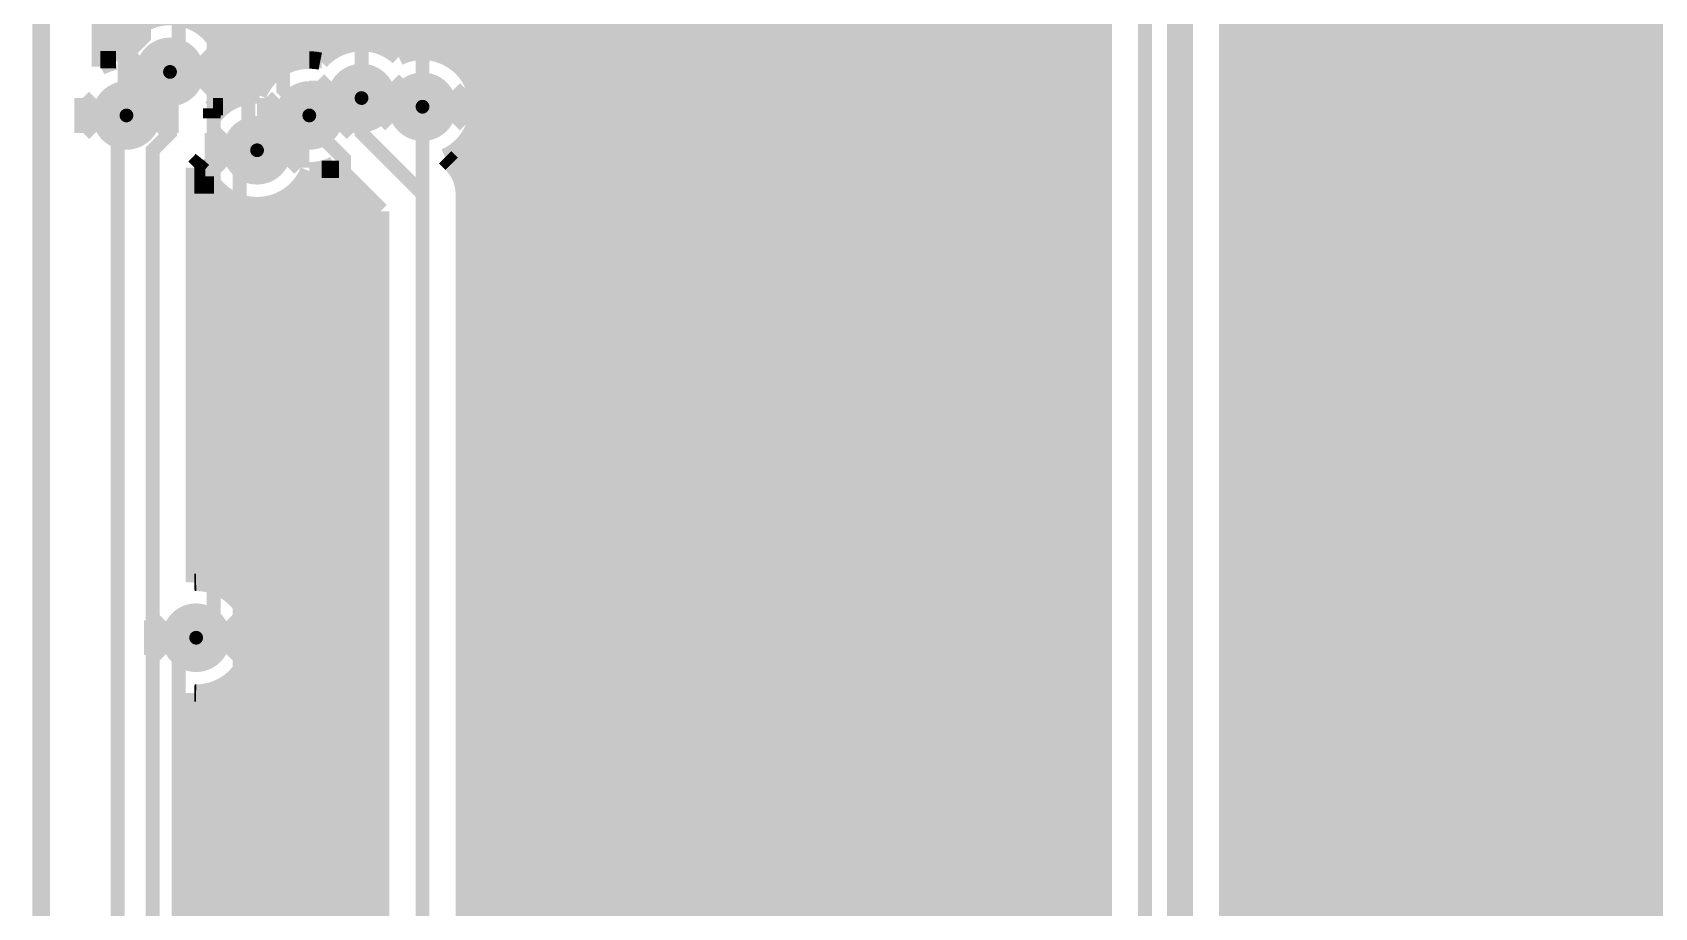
# Model space of a CAD drawing. Extents: x -10 to 131, y -93 to 209.
# Drawn here: x -9.63 to 14.03, y 77.98 to 90.75 of the extents above; entities that cross this region are included whole.
import ezdxf

# ---------------------------------------------------------------- set-up
doc = ezdxf.new("R2010")
doc.units = 0
doc.header["$MEASUREMENT"] = 0
doc.layers.get('0').update_dxf_attribs({"linetype": 'CONTINUOUS'})
for name, color, linetype in [('22-303-0_ASB', 7, 'CONTINUOUS'), ('22-303-0_AST', 7, 'CONTINUOUS'), ('22-303-0_BOT', 2, 'CONTINUOUS'), ('22-303-0_DRD', 6, 'CONTINUOUS'), ('22-303-0_DRL', 1, 'CONTINUOUS'), ('22-303-0_GND', 3, 'CONTINUOUS'), ('22-303-0_IN1', 10, 'CONTINUOUS'), ('22-303-0_TOP', 15, 'CONTINUOUS'), ('THRUHOLE_TAP', 2, 'CONTINUOUS')]:
    doc.layers.add(name, color=color, linetype=linetype)

# ---------------------------------------------------------------- blocks, each defined once
blk = doc.blocks.new('ROUND_70')
at = {"const_width": 0.29972}
blk.add_lwpolyline([(-0.14986, 0, 1), (0.14986, 0, 1)], format="xyb", close=True, dxfattribs=at)
blk = doc.blocks.new('ROUND_116')
at = {"const_width": 0.10033}
blk.add_lwpolyline([(-0.050164, 0, 1), (0.050164, 0, 1)], format="xyb", close=True, dxfattribs=at)
blk = doc.blocks.new('ROUND_117')
at = {"const_width": 0.10033}
blk.add_lwpolyline([(-0.050164, 0, 1), (0.050164, 0, 1)], format="xyb", close=True, dxfattribs=at)
blk = doc.blocks.new('ROUND_98')
at = {"const_width": 0.50038}
blk.add_lwpolyline([(-0.25019, 0, 1), (0.25019, 0, 1)], format="xyb", close=True, dxfattribs=at)
blk = doc.blocks.new('ROUND_100')
at = {"const_width": 0.50038}
blk.add_lwpolyline([(-0.25019, 0, 1), (0.25019, 0, 1)], format="xyb", close=True, dxfattribs=at)
blk = doc.blocks.new('ROUND_108')
at = {"const_width": 0.10033}
blk.add_lwpolyline([(-0.050164, 0, 1), (0.050164, 0, 1)], format="xyb", close=True, dxfattribs=at)

msp = doc.modelspace()

# ---------------------------------------------------------------- linework, layer by layer
at = {"layer": '22-303-0_ASB', "const_width": 0.254}
msp.add_lwpolyline([(111.00054, 208.99374), (111.00054, 198.99376), (116.0018, 198.99376), (116.0018, 208.99374), (130.50012, 208.99374), (130.50012, -31.00578), (-9.4996, -31.00578), (-9.4996, 208.99374), (111.00054, 208.99374)], dxfattribs=at)
at = {"layer": '22-303-0_AST', "const_width": 0.254}
msp.add_lwpolyline([(111.00054, 208.99374), (111.00054, 198.99376), (116.0018, 198.99376), (116.0018, 208.99374), (130.50012, 208.99374), (130.50012, -31.00578), (-9.4996, -31.00578), (-9.4996, 208.99374), (111.00054, 208.99374)], dxfattribs=at)
at = {"layer": '22-303-0_BOT'}
for points, const_width in [([(-8.636, 208.28), (-8.636, 90.2462)], 0.254), ([(-8.4074, 208.28), (-8.4074, 90.35034)], 0.254), ([(-8.1788, 208.28), (-8.1788, 90.75166)], 0.254), ([(-5.207, 208.28), (-5.207, 90.5002)], 0.254), ([(-4.9784, 208.28), (-4.9784, 90.58148)], 0.254), ([(-4.7498, 208.28), (-4.7498, 90.59164)], 0.254), ([(-4.5212, 208.28), (-4.5212, 90.53576)], 0.254), ([(-4.2926, 208.28), (-4.2926, 90.39606)], 0.254), ([(-4.064, 208.28), (-4.064, 90.45956)], 0.254), ([(-3.8354, 208.28), (-3.8354, 90.4621)], 0.254), ([(-3.6068, 208.28), (-3.6068, 90.3986)], 0.254), ([(-3.3782, 208.28), (-3.3782, 90.24366)], 0.254), ([(-3.1496, 208.28), (-3.1496, 89.84234)], 0.254), ([(-2.921, 208.28), (-2.921, 52.48656)], 0.254), ([(-2.6924, 208.28), (-2.6924, 52.4891)], 0.254), ([(-2.4638, 208.28), (-2.4638, 52.4256)], 0.254), ([(-2.2352, 208.28), (-2.2352, 52.27066)], 0.254), ([(-2.0066, 208.28), (-2.0066, 51.86934)], 0.254), ([(-1.778, 208.28), (-1.778, 45.89272)], 0.254), ([(-1.5494, 208.28), (-1.5494, 45.8597)], 0.254), ([(-1.3208, 208.28), (-1.3208, 45.75048)], 0.254), ([(-1.0922, 208.28), (-1.0922, 54.10454)], 0.254), ([(-5.4356, 205.31582), (-5.4356, 90.32748)], 0.254), ([(-7.0358, 205.00086), (-7.0358, 90.72626)], 0.254), ([(-6.8072, 204.84084), (-6.8072, 89.69248)], 0.254), ([(-5.8928, 204.84084), (-5.8928, 90.28176)], 0.254), ([(-5.6642, 205.00086), (-5.6642, 90.33764)], 0.254), ([(-6.5786, 204.75956), (-6.5786, 89.8017)], 0.254), ([(-6.35, 204.73162), (-6.35, 89.83472)], 0.254), ([(-6.1214, 204.75956), (-6.1214, 90.14206)], 0.254), ([(6.604, 74.168), (6.604, 100.711), (0.254, 107.061), (0.254, 117.983), (3.048, 120.777), (3.048, 187.198), (7.112, 191.262), (84.328, 191.262), (84.709, 190.881), (112.522, 190.881), (112.903, 190.5), (112.903, 157.988), (114.681, 156.21), (114.681, 139.192), (115.189, 138.684), (115.189, 135.509), (114.3, 134.62)], 0.2032), ([(8.509, 131.9784), (8.509, 57.4675)], 0.254), ([(8.7376, 131.9784), (8.7376, 57.4675)], 0.254), ([(8.9662, 131.9784), (8.9662, 57.4675)], 0.254), ([(9.1948, 131.9784), (9.1948, 57.4675)], 0.254), ([(9.4234, 131.9784), (9.4234, 57.4675)], 0.254), ([(13.5001, 131.9784), (13.5001, 122.97664), (9.4996, 122.97664), (9.4996, 58.10758)], 0.254), ([(8.2804, 129.4003), (8.2804, 57.4675)], 0.254), ([(7.8232, 126.70028), (7.8232, 71.02348)], 0.254), ([(8.0518, 126.91872), (8.0518, 70.78472)], 0.254), ([(-0.8636, 119.80926), (-0.8636, 54.3687)], 0.254), ([(-0.635, 119.51462), (-0.635, 54.48808)], 0.254), ([(-0.4064, 119.38254), (-0.4064, 54.52872)], 0.254), ([(0.889, 107.315), (7.112, 101.092), (7.112, 73.914), (6.477, 73.279), (6.477, 57.277), (6.985, 56.769), (17.145, 56.769), (20.574, 53.34), (20.574, 50.038)], 0.381), ([(-0.1778, 106.6292), (-0.1778, 54.50332)], 0.254), ([(0.0508, 106.4006), (0.0508, 55.03926)], 0.254), ([(0.2794, 106.172), (0.2794, 55.2069)], 0.254), ([(0.508, 105.9434), (0.508, 55.28056)], 0.254), ([(0.7366, 105.7148), (0.7366, 55.2831)], 0.254), ([(0.9652, 105.4862), (0.9652, 55.2196)], 0.254), ([(1.1938, 105.2576), (1.1938, 55.06466)], 0.254), ([(1.4224, 105.029), (1.4224, 73.31202)], 0.254), ([(1.651, 104.8004), (1.651, 73.53554)], 0.254), ([(1.8796, 104.5718), (1.8796, 73.66254)], 0.254), ([(2.1082, 104.3432), (2.1082, 73.7235)], 0.254), ([(2.3368, 104.1146), (2.3368, 73.73366)], 0.254), ([(2.5654, 103.886), (2.5654, 73.69556)], 0.254), ([(2.794, 103.6574), (2.794, 73.5965)], 0.254), ([(3.0226, 103.4288), (3.0226, 73.42124)], 0.254), ([(3.2512, 103.2002), (3.2512, 73.07326)], 0.254), ([(3.4798, 102.9716), (3.4798, 57.17286)], 0.254), ([(3.7084, 102.743), (3.7084, 57.40146)], 0.254), ([(3.937, 102.5144), (3.937, 57.63006)], 0.254), ([(4.1656, 102.2858), (4.1656, 57.85866)], 0.254), ([(4.3942, 102.0572), (4.3942, 58.08726)], 0.254), ([(4.6228, 101.8286), (4.6228, 58.31586)], 0.254), ([(4.8514, 101.6), (4.8514, 58.54446)], 0.254), ([(5.08, 101.3714), (5.08, 58.77306)], 0.254), ([(5.3086, 101.1428), (5.3086, 59.00166)], 0.254), ([(5.5372, 100.9142), (5.5372, 73.96226)], 0.254), ([(7.8105, 101.092), (7.8105, 73.914)], 0.254), ([(5.7658, 100.6856), (5.7658, 74.19086)], 0.254), ([(5.9944, 100.457), (5.9944, 74.41946)], 0.254), ([(-8.11784, 90.805), (-8.636, 90.805)], 0.254), ([(5.9944, 90.805), (-7.11962, 90.805)], 0.254), ([(9.4996, 90.805), (7.8105, 90.805)], 0.254), ([(-8.3185, 90.5764), (-8.636, 90.5764)], 0.254), ([(-5.00634, 90.5764), (-6.9215, 90.5764)], 0.254), ([(5.9944, 90.5764), (-4.64566, 90.5764)], 0.254), ([(9.4996, 90.5764), (7.8105, 90.5764)], 0.254), ([(-8.4074, 90.3478), (-8.636, 90.3478)], 0.254), ([(-5.40766, 90.3478), (-6.8326, 90.3478)], 0.254), ([(5.9944, 90.3478), (-3.51028, 90.3478)], 0.254), ([(9.4996, 90.3478), (7.8105, 90.3478)], 0.254), ([(-7.62, 90.17), (-7.62, 89.281), (-7.874, 89.027), (-7.874, 46.863), (-6.477, 45.466), (-6.477, 42.418), (-7.112, 41.783), (-7.112, 35.052), (-7.62, 34.544), (-7.62, 24.765), (-7.747, 24.638), (-7.747, 13.97), (-7.366, 13.589)], 0.2032), ([(-6.14426, 90.1192), (-6.81228, 90.1192)], 0.254), ([(5.9944, 90.1192), (-3.27152, 90.1192)], 0.254), ([(9.4996, 90.1192), (7.8105, 90.1192)], 0.254), ([(-6.3119, 89.8906), (-6.86054, 89.8906)], 0.254), ([(5.9944, 89.8906), (-3.1623, 89.8906)], 0.254), ([(9.4996, 89.8906), (7.8105, 89.8906)], 0.254), ([(-7.0104, 89.63914), (-7.0104, 89.49182)], 0.254), ([(-6.84784, 89.662), (-6.99262, 89.662)], 0.254), ([(-3.81, 8.255), (-3.683, 8.382), (-3.683, 31.242), (-3.175, 31.75), (-3.175, 43.815), (-3.556, 44.196), (-3.556, 51.816), (-3.937, 52.197), (-3.937, 88.392), (-4.826, 89.281), (-4.826, 89.789)], 0.2032), ([(5.9944, 89.662), (-3.12928, 89.662)], 0.254), ([(9.4996, 89.662), (7.8105, 89.662)], 0.254), ([(-6.35, 11.938), (-6.985, 11.938), (-8.255, 13.208), (-8.255, 46.609), (-8.382, 46.736), (-8.382, 89.408), (-8.255, 89.535)], 0.2032), ([(5.9944, 89.4334), (-3.1623, 89.4334)], 0.254), ([(-3.1496, 89.48166), (-3.1496, 52.4129)], 0.254), ([(9.4996, 89.4334), (7.8105, 89.4334)], 0.254), ([(-3.3782, 89.0778), (-3.3782, 88.63584)], 0.254), ([(5.9944, 89.2048), (-3.27152, 89.2048)], 0.254), ([(9.4996, 89.2048), (7.8105, 89.2048)], 0.254), ([(-7.1882, 88.8492), (-7.2644, 88.773)], 0.254), ([(-3.6068, 88.92286), (-3.51282, 88.82888)], 0.254), ([(5.9944, 88.9762), (-3.51028, 88.9762)], 0.254), ([(9.4996, 88.9762), (7.8105, 88.9762)], 0.254), ([(-7.2644, 88.773), (-7.2644, 82.72272)], 0.254), ([(-7.10692, 88.7476), (-7.2644, 88.7476)], 0.254), ([(-5.4356, 88.74252), (-5.4356, 52.49672)], 0.254), ([(-5.15366, 88.7476), (-5.40766, 88.7476)], 0.254), ([(-5.22224, 88.81364), (-4.5466, 88.138)], 0.254), ([(-5.207, 88.7984), (-5.207, 52.45608)], 0.254), ([(5.9944, 88.7476), (-3.4417, 88.7476)], 0.254), ([(9.4996, 88.7476), (7.8105, 88.7476)], 0.254), ([(-6.97738, 88.519), (-7.2644, 88.519)], 0.254), ([(-7.0358, 88.60028), (-7.0358, 82.69732)], 0.254), ([(-4.92506, 88.519), (-5.72262, 88.519)], 0.254), ([(-5.6642, 88.60028), (-5.6642, 52.47132)], 0.254), ([(-4.9784, 88.5698), (-4.9784, 52.3367)], 0.254), ([(5.9944, 88.519), (-3.3401, 88.519)], 0.254), ([(-3.3274, 88.392), (-3.3274, 52.44846)], 0.254), ([(9.4996, 88.519), (7.8105, 88.519)], 0.254), ([(-6.6802, 88.2904), (-7.2644, 88.2904)], 0.254), ([(-6.8072, 88.36152), (-6.8072, 82.59826)], 0.254), ([(-6.5786, 88.2523), (-6.5786, 82.37982)], 0.254), ([(-6.35, 88.21928), (-6.35, 52.4002)], 0.254), ([(-6.1214, 88.2523), (-6.1214, 52.21732)], 0.254), ([(-4.69646, 88.2904), (-6.01726, 88.2904)], 0.254), ([(-5.8928, 88.36152), (-5.8928, 52.37226)], 0.254), ([(-4.7498, 88.3412), (-4.7498, 52.11826)], 0.254), ([(-4.5466, 88.138), (-4.5466, 52.2097)], 0.254), ([(5.9944, 88.2904), (-3.3274, 88.2904)], 0.254), ([(9.4996, 88.2904), (7.8105, 88.2904)], 0.254), ([(-4.5466, 88.0618), (-7.2644, 88.0618)], 0.254), ([(5.9944, 88.0618), (-3.3274, 88.0618)], 0.254), ([(9.4996, 88.0618), (7.8105, 88.0618)], 0.254), ([(-4.5466, 87.8332), (-7.2644, 87.8332)], 0.254), ([(5.9944, 87.8332), (-3.3274, 87.8332)], 0.254), ([(9.4996, 87.8332), (7.8105, 87.8332)], 0.254), ([(-4.5466, 87.6046), (-7.2644, 87.6046)], 0.254), ([(5.9944, 87.6046), (-3.3274, 87.6046)], 0.254), ([(9.4996, 87.6046), (7.8105, 87.6046)], 0.254), ([(-4.5466, 87.376), (-7.2644, 87.376)], 0.254), ([(5.9944, 87.376), (-3.3274, 87.376)], 0.254), ([(9.4996, 87.376), (7.8105, 87.376)], 0.254), ([(-4.5466, 87.1474), (-7.2644, 87.1474)], 0.254), ([(5.9944, 87.1474), (-3.3274, 87.1474)], 0.254), ([(9.4996, 87.1474), (7.8105, 87.1474)], 0.254), ([(-4.5466, 86.9188), (-7.2644, 86.9188)], 0.254), ([(5.9944, 86.9188), (-3.3274, 86.9188)], 0.254), ([(9.4996, 86.9188), (7.8105, 86.9188)], 0.254), ([(-4.5466, 86.6902), (-7.2644, 86.6902)], 0.254), ([(5.9944, 86.6902), (-3.3274, 86.6902)], 0.254), ([(9.4996, 86.6902), (7.8105, 86.6902)], 0.254), ([(-4.5466, 86.4616), (-7.2644, 86.4616)], 0.254), ([(5.9944, 86.4616), (-3.3274, 86.4616)], 0.254), ([(9.4996, 86.4616), (7.8105, 86.4616)], 0.254), ([(-4.5466, 86.233), (-7.2644, 86.233)], 0.254), ([(-4.5466, 86.0044), (-7.2644, 86.0044)], 0.254), ([(5.9944, 86.233), (-3.3274, 86.233)], 0.254), ([(5.9944, 86.0044), (-3.3274, 86.0044)], 0.254), ([(9.4996, 86.233), (7.8105, 86.233)], 0.254), ([(9.4996, 86.0044), (7.8105, 86.0044)], 0.254), ([(-4.5466, 85.7758), (-7.2644, 85.7758)], 0.254), ([(5.9944, 85.7758), (-3.3274, 85.7758)], 0.254), ([(9.4996, 85.7758), (7.8105, 85.7758)], 0.254), ([(-4.5466, 85.5472), (-7.2644, 85.5472)], 0.254), ([(5.9944, 85.5472), (-3.3274, 85.5472)], 0.254), ([(9.4996, 85.5472), (7.8105, 85.5472)], 0.254), ([(-4.5466, 85.3186), (-7.2644, 85.3186)], 0.254), ([(5.9944, 85.3186), (-3.3274, 85.3186)], 0.254), ([(9.4996, 85.3186), (7.8105, 85.3186)], 0.254), ([(-4.5466, 85.09), (-7.2644, 85.09)], 0.254), ([(5.9944, 85.09), (-3.3274, 85.09)], 0.254), ([(9.4996, 85.09), (7.8105, 85.09)], 0.254), ([(-4.5466, 84.8614), (-7.2644, 84.8614)], 0.254), ([(5.9944, 84.8614), (-3.3274, 84.8614)], 0.254), ([(9.4996, 84.8614), (7.8105, 84.8614)], 0.254), ([(-4.5466, 84.6328), (-7.2644, 84.6328)], 0.254), ([(5.9944, 84.6328), (-3.3274, 84.6328)], 0.254), ([(9.4996, 84.6328), (7.8105, 84.6328)], 0.254), ([(-4.5466, 84.4042), (-7.2644, 84.4042)], 0.254), ([(5.9944, 84.4042), (-3.3274, 84.4042)], 0.254), ([(9.4996, 84.4042), (7.8105, 84.4042)], 0.254), ([(-4.5466, 84.1756), (-7.2644, 84.1756)], 0.254), ([(5.9944, 84.1756), (-3.3274, 84.1756)], 0.254), ([(9.4996, 84.1756), (7.8105, 84.1756)], 0.254), ([(-4.5466, 83.947), (-7.2644, 83.947)], 0.254), ([(5.9944, 83.947), (-3.3274, 83.947)], 0.254), ([(9.4996, 83.947), (7.8105, 83.947)], 0.254), ([(-4.5466, 83.7184), (-7.2644, 83.7184)], 0.254), ([(5.9944, 83.7184), (-3.3274, 83.7184)], 0.254), ([(9.4996, 83.7184), (7.8105, 83.7184)], 0.254), ([(-4.5466, 83.4898), (-7.2644, 83.4898)], 0.254), ([(5.9944, 83.4898), (-3.3274, 83.4898)], 0.254), ([(9.4996, 83.4898), (7.8105, 83.4898)], 0.254), ([(-4.5466, 83.2612), (-7.2644, 83.2612)], 0.254), ([(5.9944, 83.2612), (-3.3274, 83.2612)], 0.254), ([(9.4996, 83.2612), (7.8105, 83.2612)], 0.254), ([(-4.5466, 83.0326), (-7.2644, 83.0326)], 0.254), ([(5.9944, 83.0326), (-3.3274, 83.0326)], 0.254), ([(9.4996, 83.0326), (7.8105, 83.0326)], 0.254), ([(-4.5466, 82.804), (-7.2644, 82.804)], 0.254), ([(-7.239, 82.72272), (-7.26439, 82.72232)], 0.254), ([(5.9944, 82.804), (-3.3274, 82.804)], 0.254), ([(9.4996, 82.804), (7.8105, 82.804)], 0.254), ([(-4.5466, 82.5754), (-6.77418, 82.5754)], 0.254), ([(5.9944, 82.5754), (-3.3274, 82.5754)], 0.254), ([(9.4996, 82.5754), (7.8105, 82.5754)], 0.254), ([(-4.5466, 82.3468), (-6.55574, 82.3468)], 0.254), ([(5.9944, 82.3468), (-3.3274, 82.3468)], 0.254), ([(9.4996, 82.3468), (7.8105, 82.3468)], 0.254), ([(-4.5466, 82.1182), (-6.45668, 82.1182)], 0.254), ([(5.9944, 82.1182), (-3.3274, 82.1182)], 0.254), ([(9.4996, 82.1182), (7.8105, 82.1182)], 0.254), ([(-4.5466, 81.8896), (-6.43128, 81.8896)], 0.254), ([(5.9944, 81.8896), (-3.3274, 81.8896)], 0.254), ([(9.4996, 81.8896), (7.8105, 81.8896)], 0.254), ([(-4.5466, 81.661), (-6.47192, 81.661)], 0.254), ([(5.9944, 81.661), (-3.3274, 81.661)], 0.254), ([(9.4996, 81.661), (7.8105, 81.661)], 0.254), ([(-4.5466, 81.4324), (-6.5913, 81.4324)], 0.254), ([(-6.5786, 81.45018), (-6.5786, 52.48148)], 0.254), ([(5.9944, 81.4324), (-3.3274, 81.4324)], 0.254), ([(9.4996, 81.4324), (7.8105, 81.4324)], 0.254), ([(-7.2644, 81.10728), (-7.2644, 52.29606)], 0.254), ([(-7.2644, 81.10728), (-7.239, 81.10688)], 0.254), ([(-7.0358, 81.13268), (-7.0358, 52.43576)], 0.254), ([(-4.5466, 81.2038), (-6.85546, 81.2038)], 0.254), ([(-6.8072, 81.23174), (-6.8072, 52.49164)], 0.254), ([(5.9944, 81.2038), (-3.3274, 81.2038)], 0.254), ([(9.4996, 81.2038), (7.8105, 81.2038)], 0.254), ([(-4.5466, 80.9752), (-7.2644, 80.9752)], 0.254), ([(5.9944, 80.9752), (-3.3274, 80.9752)], 0.254), ([(9.4996, 80.9752), (7.8105, 80.9752)], 0.254), ([(-4.5466, 80.7466), (-7.2644, 80.7466)], 0.254), ([(5.9944, 80.7466), (-3.3274, 80.7466)], 0.254), ([(9.4996, 80.7466), (7.8105, 80.7466)], 0.254), ([(-4.5466, 80.518), (-7.2644, 80.518)], 0.254), ([(5.9944, 80.518), (-3.3274, 80.518)], 0.254), ([(9.4996, 80.518), (7.8105, 80.518)], 0.254), ([(-4.5466, 80.2894), (-7.2644, 80.2894)], 0.254), ([(5.9944, 80.2894), (-3.3274, 80.2894)], 0.254), ([(9.4996, 80.2894), (7.8105, 80.2894)], 0.254), ([(-4.5466, 80.0608), (-7.2644, 80.0608)], 0.254), ([(5.9944, 80.0608), (-3.3274, 80.0608)], 0.254), ([(9.4996, 80.0608), (7.8105, 80.0608)], 0.254), ([(-4.5466, 79.8322), (-7.2644, 79.8322)], 0.254), ([(5.9944, 79.8322), (-3.3274, 79.8322)], 0.254), ([(9.4996, 79.8322), (7.8105, 79.8322)], 0.254), ([(-4.5466, 79.6036), (-7.2644, 79.6036)], 0.254), ([(5.9944, 79.6036), (-3.3274, 79.6036)], 0.254), ([(9.4996, 79.6036), (7.8105, 79.6036)], 0.254), ([(-4.5466, 79.375), (-7.2644, 79.375)], 0.254), ([(-4.5466, 79.1464), (-7.2644, 79.1464)], 0.254), ([(5.9944, 79.375), (-3.3274, 79.375)], 0.254), ([(5.9944, 79.1464), (-3.3274, 79.1464)], 0.254), ([(9.4996, 79.375), (7.8105, 79.375)], 0.254), ([(9.4996, 79.1464), (7.8105, 79.1464)], 0.254), ([(-4.5466, 78.9178), (-7.2644, 78.9178)], 0.254), ([(5.9944, 78.9178), (-3.3274, 78.9178)], 0.254), ([(9.4996, 78.9178), (7.8105, 78.9178)], 0.254), ([(-4.5466, 78.6892), (-7.2644, 78.6892)], 0.254), ([(5.9944, 78.6892), (-3.3274, 78.6892)], 0.254), ([(9.4996, 78.6892), (7.8105, 78.6892)], 0.254), ([(-4.5466, 78.4606), (-7.2644, 78.4606)], 0.254), ([(5.9944, 78.4606), (-3.3274, 78.4606)], 0.254), ([(9.4996, 78.4606), (7.8105, 78.4606)], 0.254), ([(-4.5466, 78.232), (-7.2644, 78.232)], 0.254), ([(5.9944, 78.232), (-3.3274, 78.232)], 0.254), ([(9.4996, 78.232), (7.8105, 78.232)], 0.254), ([(-4.5466, 78.0034), (-7.2644, 78.0034)], 0.254), ([(5.9944, 78.0034), (-3.3274, 78.0034)], 0.254), ([(9.4996, 78.0034), (7.8105, 78.0034)], 0.254)]:
    msp.add_lwpolyline(points, dxfattribs=dict(at, const_width=const_width))
at = {"layer": '22-303-0_BOT', "const_width": 0.254}
for points in [[(-7.62, 90.97772, 0.3578586), (-8.41248, 90.32748)], [(-6.81228, 90.17, 0.4142136), (-7.62, 90.97772)], [(-4.826, 90.59672, 0.2134092), (-5.42801, 90.32751)], [(-4.28498, 90.39098, 0.1851004), (-4.826, 90.59837)], [(-8.41248, 90.32748, 0.0740465), (-8.63654, 90.24721)], [(-5.588, 90.34272, 0.3066793), (-6.3373, 89.83472)], [(-5.42798, 90.32748, 0.0498522), (-5.588, 90.34347)], [(-3.937, 90.46972, 0.1118037), (-4.28496, 90.39093)], [(-3.12928, 89.662, 0.4142136), (-3.937, 90.46972)], [(-7.0104, 89.63914, 0.1810567), (-6.81165, 90.17)], [(-6.35, 89.83472, 0.2440528), (-7.01051, 89.4919)], [(-3.6068, 88.92286, 0.2958718), (-3.12674, 89.662)], [(-7.1882, 88.8492, 0.0250686), (-7.14715, 88.89458)], [(-7.14756, 88.89492, 0.3669221), (-6.35, 88.21928)], [(-6.35, 88.21928, 0.3073167), (-5.59562, 88.72728)], [(-5.588, 88.72728, 0.1178578), (-5.22272, 88.81459)], [(-3.3274, 88.392, 0.1989118), (-3.50595, 88.82305)], [(-6.43128, 81.915, 0.4142136), (-7.239, 82.72272)], [(-7.239, 81.10728, 0.4142136), (-6.43128, 81.915)]]:
    msp.add_lwpolyline(points, format="xyb", dxfattribs=at)
at = {"layer": '22-303-0_DRD', "const_width": 0.254}
for points in [[(111.00054, 208.99374), (111.00054, 198.99376), (116.0018, 198.99376), (116.0018, 208.99374), (130.50012, 208.99374), (130.50012, -31.00578), (-9.4996, -31.00578), (-9.4996, 208.99374), (111.00054, 208.99374)], [(-8.255, 89.916), (-7.62, 90.551)], [(-7.62, 90.551), (-6.985, 89.916)], [(-8.255, 90.424), (-8.255, 89.916)], [(-7.62, 89.789), (-8.255, 90.424)], [(-6.985, 90.424), (-7.62, 89.789)], [(-6.985, 89.916), (-6.985, 90.424)], [(-5.461, 89.535), (-4.826, 90.17)], [(-5.461, 90.043), (-5.461, 89.535)], [(-4.826, 89.408), (-5.461, 90.043)], [(-4.826, 90.17), (-4.191, 89.535)], [(-4.191, 90.043), (-4.826, 89.408)], [(-4.572, 89.408), (-3.937, 90.043)], [(-4.191, 89.535), (-4.191, 90.043)], [(-3.937, 90.043), (-3.302, 89.408)], [(-8.89, 89.281), (-8.255, 89.916)], [(-8.89, 89.789), (-8.89, 89.281)], [(-8.255, 89.154), (-8.89, 89.789)], [(-8.255, 89.916), (-7.62, 89.281)], [(-7.62, 89.789), (-8.255, 89.154)], [(-7.62, 89.281), (-7.62, 89.789)], [(-6.223, 89.281), (-5.588, 89.916)], [(-6.223, 89.789), (-6.223, 89.281)], [(-5.588, 89.154), (-6.223, 89.789)], [(-5.588, 89.916), (-4.953, 89.281)], [(-4.953, 89.789), (-5.588, 89.154)], [(-4.953, 89.281), (-4.953, 89.789)], [(-4.572, 89.916), (-4.572, 89.408)], [(-3.937, 89.281), (-4.572, 89.916)], [(-3.302, 89.916), (-3.937, 89.281)], [(-3.302, 89.408), (-3.302, 89.916)], [(-6.985, 88.773), (-6.35, 89.408)], [(-6.35, 89.408), (-5.715, 88.773)], [(-6.985, 89.281), (-6.985, 88.773)], [(-6.35, 88.646), (-6.985, 89.281)], [(-5.715, 89.281), (-6.35, 88.646)], [(-5.715, 88.773), (-5.715, 89.281)], [(-7.874, 81.661), (-7.239, 82.296)], [(-7.239, 82.296), (-6.604, 81.661)], [(-7.874, 82.169), (-7.874, 81.661)], [(-7.239, 81.534), (-7.874, 82.169)], [(-6.604, 82.169), (-7.239, 81.534)], [(-6.604, 81.661), (-6.604, 82.169)]]:
    msp.add_lwpolyline(points, dxfattribs=at)
at = {"layer": '22-303-0_DRL', "const_width": 0.254}
for points in [[(111.00054, 208.99374), (111.00054, 198.99376), (116.0018, 198.99376), (116.0018, 208.99374), (130.50012, 208.99374), (130.50012, -31.00578), (-9.4996, -31.00578), (-9.4996, 208.99374), (111.00054, 208.99374)], [(93.45422, 17.63014), (76.454, 17.63014), (76.454, 58.10758), (9.4996, 58.10758), (9.4996, 122.97664), (13.5001, 122.97664), (13.5001, 131.9784), (5.25018, 131.9784), (5.25018, 155.55976), (9.4996, 155.55976), (9.4996, 189.7761), (111.50092, 189.7761), (111.50092, 159.77616), (106.36504, 159.77616), (106.36504, 90.10904), (82.63636, 90.10904), (82.63636, 115.10772), (72.03948, 115.10772), (72.03948, 80.10906), (111.50092, 80.10906), (111.50092, 58.10758), (93.45422, 58.10758), (93.45422, 17.63014)]]:
    msp.add_lwpolyline(points, dxfattribs=at)
at = {"layer": '22-303-0_GND'}
for points, const_width in [([(111.00054, 208.99374), (111.00054, 198.99376), (116.0018, 198.99376), (116.0018, 208.99374), (130.50012, 208.99374), (130.50012, -31.00578), (-9.4996, -31.00578), (-9.4996, 208.99374), (111.00054, 208.99374)], 0.254), ([(72.03948, 91.29014), (9.4996, 91.29014)], 1.27), ([(72.03948, 90.65514), (9.4996, 90.65514)], 1.27), ([(72.03948, 90.02014), (9.4996, 90.02014)], 1.27), ([(72.03948, 89.38514), (9.4996, 89.38514)], 1.27), ([(72.03948, 88.75014), (9.4996, 88.75014)], 1.27), ([(72.03948, 88.11514), (9.4996, 88.11514)], 1.27), ([(72.03948, 87.48014), (9.4996, 87.48014)], 1.27), ([(72.03948, 86.84514), (9.4996, 86.84514)], 1.27), ([(72.03948, 86.21014), (9.4996, 86.21014)], 1.27), ([(72.03948, 85.57514), (9.4996, 85.57514)], 1.27), ([(72.03948, 84.94014), (9.4996, 84.94014)], 1.27), ([(72.03948, 84.30514), (9.4996, 84.30514)], 1.27), ([(72.03948, 83.67014), (9.4996, 83.67014)], 1.27), ([(72.03948, 83.03514), (9.4996, 83.03514)], 1.27), ([(72.03948, 82.40014), (9.4996, 82.40014)], 1.27), ([(72.03948, 81.76514), (9.4996, 81.76514)], 1.27), ([(72.03948, 81.13014), (9.4996, 81.13014)], 1.27), ([(72.03948, 80.49514), (9.4996, 80.49514)], 1.27), ([(111.50092, 79.86014), (9.4996, 79.86014)], 1.27), ([(111.50092, 79.22514), (9.4996, 79.22514)], 1.27), ([(111.50092, 78.59014), (9.4996, 78.59014)], 1.27), ([(111.50092, 77.95514), (9.4996, 77.95514)], 1.27)]:
    msp.add_lwpolyline(points, dxfattribs=dict(at, const_width=const_width))
at = {"layer": '22-303-0_IN1', "const_width": 0.2032}
for points in [[(-3.175, 6.731), (-3.175, 8.89), (-3.683, 9.398), (-3.683, 31.369), (-3.429, 31.623), (-3.429, 54.483), (-3.937, 54.991), (-3.937, 89.662)], [(-5.588, 89.535), (-5.588, 89.408), (-5.08, 88.9), (-5.08, 57.531), (-6.096, 56.515), (-6.096, 40.005), (-5.842, 39.751), (-5.842, 38.862), (-6.35, 38.354), (-6.35, 33.528), (-6.858, 33.02), (-6.858, 26.67), (-6.477, 26.289), (-6.477, 22.225), (-6.985, 21.717), (-6.985, 15.113), (-6.223, 14.351), (-6.223, 13.335), (-4.572, 11.684), (-4.572, 6.096), (-4.191, 5.715)], [(-6.35, 89.027), (-6.604, 88.773), (-6.604, 51.816), (-6.731, 51.689)], [(-7.239, 81.915), (-7.493, 81.661), (-7.493, 46.355), (-6.604, 45.466), (-6.604, 39.37), (-6.477, 39.243)]]:
    msp.add_lwpolyline(points, dxfattribs=at)
at = {"layer": '22-303-0_TOP', "const_width": 0.2032}
for points in [[(-8.255, 89.535), (-8.255, 90.424), (-8.001, 90.678), (-8.001, 190.627), (9.144, 207.772), (19.939, 207.772), (22.606, 205.105), (68.707, 205.105), (75.7682, 198.0438), (83.185, 198.0438)], [(83.058, 194.31), (78.867, 194.31), (68.58, 204.597), (22.479, 204.597), (19.812, 207.264), (9.271, 207.264), (-7.493, 190.5), (-7.493, 90.297), (-7.62, 90.17)], [(95.885, 193.5988), (95.885, 192.532), (94.234, 190.881), (87.757, 190.881), (86.233, 192.405), (80.01, 192.405), (68.326, 204.089), (22.352, 204.089), (19.685, 206.756), (9.398, 206.756), (-6.985, 190.373), (-6.985, 82.169), (-7.239, 81.915)], [(24.765, 200.7362), (24.765, 201.041), (19.558, 206.248), (9.525, 206.248), (-6.477, 190.246), (-6.477, 89.154), (-6.35, 89.027)], [(30.353, 194.31), (30.353, 192.278), (28.956, 190.881), (6.858, 190.881), (-5.969, 178.054), (-5.969, 89.916), (-5.588, 89.535)], [(-3.937, 89.662), (-3.937, 94.361), (7.874, 106.172), (7.874, 111.633), (7.62, 111.887), (6.096, 111.887), (4.318, 113.665)], [(-4.826, 89.789), (-4.826, 94.107), (1.905, 100.838), (1.905, 109.1438)]]:
    msp.add_lwpolyline(points, dxfattribs=at)

# ---------------------------------------------------------------- block references
at = {"layer": '22-303-0_BOT'}
for p in [(-7.62, 90.17), (-4.826, 89.789), (-3.937, 89.662), (-8.255, 89.535), (-5.588, 89.535), (-6.35, 89.027), (-7.239, 81.915)]:
    msp.add_blockref('ROUND_70', p, dxfattribs=at)
at = {"layer": '22-303-0_DRL'}
for name, p in [('ROUND_116', (-7.62, 90.17)), ('ROUND_116', (-4.826, 89.789)), ('ROUND_116', (-3.937, 89.662)), ('ROUND_116', (-8.255, 89.535)), ('ROUND_116', (-5.588, 89.535)), ('ROUND_117', (-6.35, 89.027)), ('ROUND_117', (-7.239, 81.915))]:
    msp.add_blockref(name, p, dxfattribs=at)
at = {"layer": '22-303-0_GND'}
for name, p in [('ROUND_98', (-7.62, 90.17)), ('ROUND_98', (-4.826, 89.789)), ('ROUND_98', (-3.937, 89.662)), ('ROUND_98', (-8.255, 89.535)), ('ROUND_98', (-5.588, 89.535)), ('ROUND_100', (-6.35, 89.027)), ('ROUND_100', (-7.239, 81.915))]:
    msp.add_blockref(name, p, dxfattribs=at)
at = {"layer": '22-303-0_IN1'}
for p in [(-7.62, 90.17), (-4.826, 89.789), (-3.937, 89.662), (-8.255, 89.535), (-5.588, 89.535), (-6.35, 89.027), (-7.239, 81.915)]:
    msp.add_blockref('ROUND_70', p, dxfattribs=at)
at = {"layer": '22-303-0_TOP'}
for p in [(-7.62, 90.17), (-4.826, 89.789), (-3.937, 89.662), (-8.255, 89.535), (-5.588, 89.535), (-6.35, 89.027), (-7.239, 81.915)]:
    msp.add_blockref('ROUND_70', p, dxfattribs=at)
at = {"layer": 'THRUHOLE_TAP'}
for p in [(-7.62, 90.17), (-4.826, 89.789), (-3.937, 89.662), (-8.255, 89.535), (-5.588, 89.535), (-6.35, 89.027), (-7.239, 81.915)]:
    msp.add_blockref('ROUND_108', p, dxfattribs=at)

doc.saveas('drawing.dxf')
